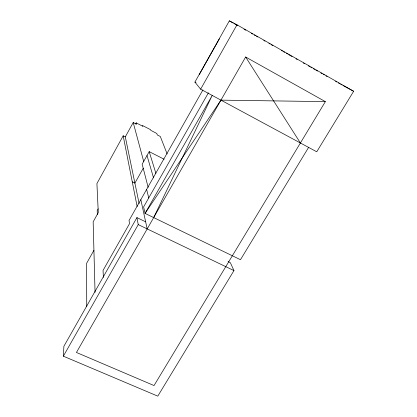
<?xml version="1.0" encoding="UTF-8"?>
<svg xmlns="http://www.w3.org/2000/svg" width="417" height="417" viewBox="0 0 417 417"><rect width="100%" height="100%" fill="white"/><g stroke="black" fill="none" stroke-linecap="round" stroke-linejoin="round"><path stroke-width="0.63" d="M228.068 261.584L230.346 262.684L233.958 270.581L157.782 396.15L63.353 356.181L63.895 346.261L136.922 217.606L145.648 221.818M153.68 217.585L212.222 95.43L145.053 213.4L240.473 259.708L308.596 147.404M139.122 203.532L125.298 136.88L123.177 135.806L96.916 183.563L98.282 212.607L93.163 221.834L95.05 292.333M125.298 136.88L133.205 122.52L136.588 124.261L136.192 122.864L142.838 126.294L142.614 125.58L150.594 129.692L150.845 130.396L156.756 133.44L157.318 134.936L160.295 136.468L167.154 153.962M135.561 124.005L136.192 122.864M98.141 208.854L97.197 210.559L97.364 214.427M93.924 250.289L86.616 263.33L86.731 306.792M164.11 159.216L149.182 151.637L142.155 164.183L148.155 187.369M143.239 168.26L134.889 183.136L132.267 181.838M194.921 82.086L229.345 20.85L236.986 24.811L353.647 91.266L316.738 151.793L200.624 89.175L194.921 82.086L196.026 82.686M199.29 74.58L219.378 38.844M200.624 89.175L236.986 24.811M202.933 89.879L129.035 220.499L129.536 223.642L103.035 270.43L103.406 277.383M208.411 92.824L143.62 206.931L145.053 213.4L220.942 100.132L325.359 101.628L154.035 385.558L76.436 352.469L245.639 57.009L325.359 101.628M63.353 356.181L138.241 224.612L136.922 217.606M138.241 224.612L233.958 270.581M340.653 84.234L341.784 84.849M342.91 85.459L353.647 91.266M229.345 20.85L233.301 23.102M234.432 23.748L237.82 25.677M244.034 29.216L245.728 30.18M251.378 33.396L252.509 34.043M254.203 35.007L255.334 35.648M256.465 36.295L257.597 36.936M263.81 40.475L264.941 41.121M268.897 43.373L270.023 44.014M271.154 44.661L272.848 45.625M281.324 50.452L282.455 51.093M283.586 51.739L284.717 52.38M286.411 53.35L287.542 53.991M288.668 54.632L292.062 56.566M296.018 58.818L297.144 59.459M303.362 62.998L304.488 63.645M308.444 65.896L309.576 66.538M310.707 67.184L311.838 67.825M313.532 68.789L314.663 69.436M315.789 70.077L317.488 71.046M320.876 72.975L322.007 73.616M323.139 74.262L324.264 74.904M325.958 75.873L327.09 76.514M335.565 81.341L336.696 81.982M338.39 82.952L339.521 83.593M245.639 57.009L300.407 142.984M149.182 151.637L155.901 173.383M147.003 155.525L153.56 177.929M133.205 122.52L143.776 161.765M146.628 189.412L148.791 198.059M140.831 199.654L147.191 228.912M123.177 135.806L137.151 206.587"/></g></svg>
